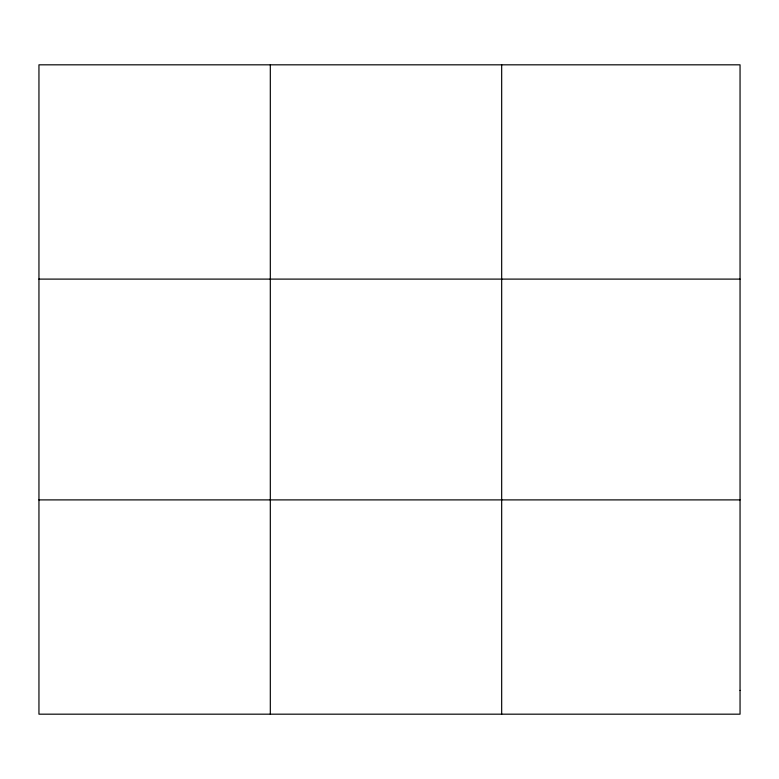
<?xml version="1.0" encoding="UTF-8"?>
<svg xmlns="http://www.w3.org/2000/svg" width="779" height="779" viewBox="0 0 779 779"><rect width="100%" height="100%" fill="white"/><g stroke="black" fill="none" stroke-linecap="round" stroke-linejoin="round"><path stroke-width="1.17" d="M270.313 64.823L270.313 714.177M501.676 64.823L501.676 714.177M38.95 279.106L740.05 279.106M38.95 499.894L740.05 499.894M740.05 690.369L740.05 714.177L38.95 714.177L38.95 64.823L740.05 64.823L740.05 690.369"/></g></svg>
